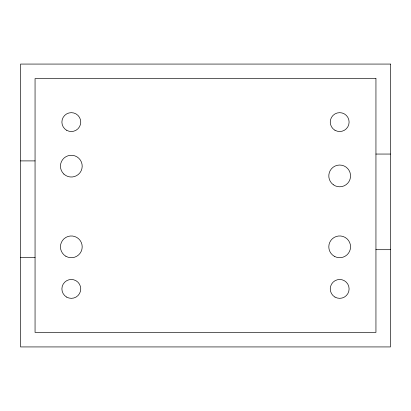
<?xml version="1.0" encoding="UTF-8"?>
<svg xmlns="http://www.w3.org/2000/svg" width="411" height="411" viewBox="0 0 411 411"><rect width="100%" height="100%" fill="white"/><g stroke="black" fill="none" stroke-linecap="round" stroke-linejoin="round"><path stroke-width="0.62" d="M375.942 154.053L390.45 154.053M20.55 160.901L35.058 160.901M375.942 249.698L390.45 249.698M20.55 257.353L35.058 257.353M390.45 64.07L20.55 64.07L20.55 346.93L390.45 346.93L390.45 64.07M375.942 78.573L35.058 78.573L35.058 332.427L375.942 332.427L375.942 78.573M66.608 297.076A9.427 9.427 0 0 0 80.751 288.907A9.427 9.427 0 0 0 66.608 280.744A9.427 9.427 0 0 0 66.608 297.076M66.608 130.256A9.427 9.427 0 0 0 80.751 122.093A9.427 9.427 0 0 0 66.608 113.924A9.427 9.427 0 0 0 66.608 130.256M334.965 297.076A9.427 9.427 0 0 0 349.109 288.907A9.427 9.427 0 0 0 334.965 280.744A9.427 9.427 0 0 0 334.965 297.076M334.965 130.256A9.427 9.427 0 0 0 349.109 122.093A9.427 9.427 0 0 0 334.965 113.924A9.427 9.427 0 0 0 334.965 130.256M65.883 256.264A10.881 10.881 0 0 0 82.2 246.841A10.881 10.881 0 0 0 65.883 237.419A10.881 10.881 0 0 0 65.883 256.264M63.869 174.069A10.881 10.881 0 0 0 81.912 168.638A10.881 10.881 0 0 0 68.185 155.728A10.881 10.881 0 0 0 63.869 174.069M333.357 184.77A10.881 10.881 0 0 0 350.506 176.961A10.881 10.881 0 0 0 335.171 166.013A10.881 10.881 0 0 0 333.357 184.77M334.241 256.243A10.881 10.881 0 0 0 350.557 246.821A10.881 10.881 0 0 0 334.241 237.399A10.881 10.881 0 0 0 334.241 256.243"/></g></svg>
